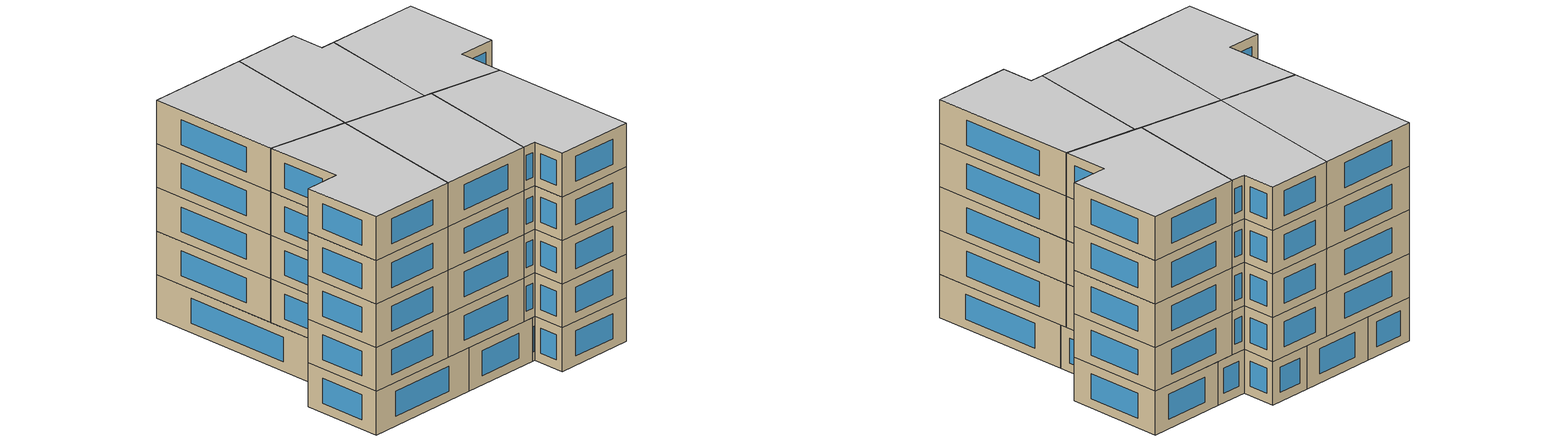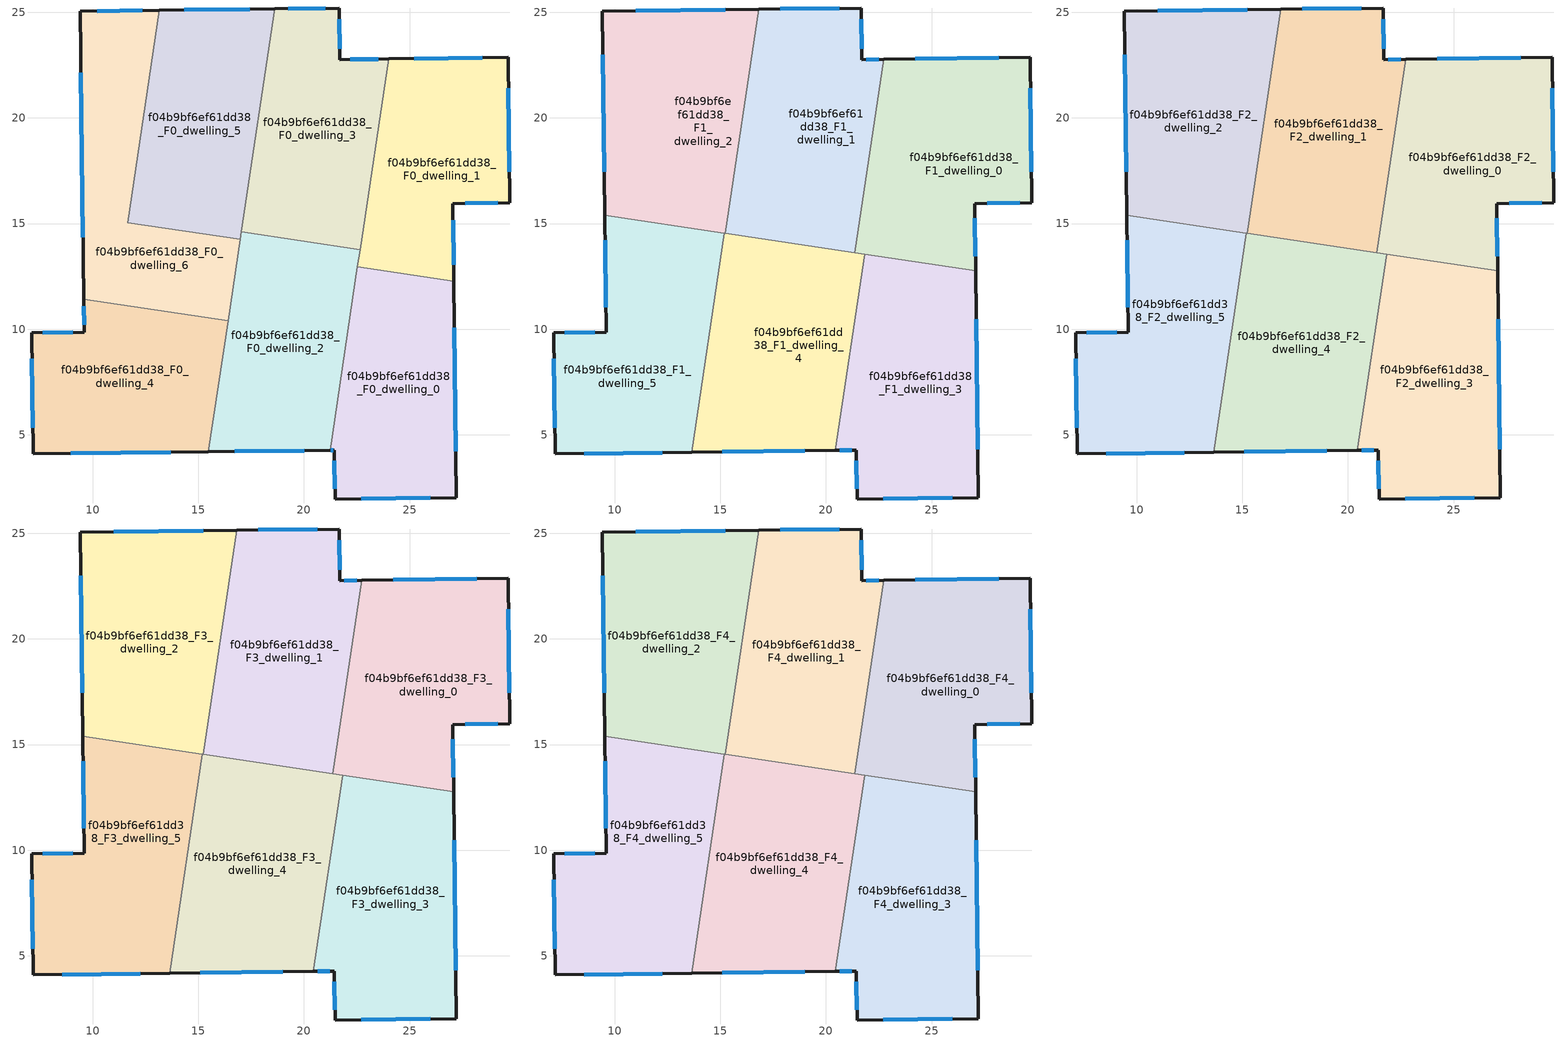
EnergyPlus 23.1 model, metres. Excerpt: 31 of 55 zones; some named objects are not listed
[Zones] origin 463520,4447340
f04b9bf6ef61dd38_F0_dwelling_0
 floor ground (EU_floor_Construction): 27.09,12.27 27.22,2.02 21.47,1.96 21.44,4.27 21.24,4.27 22.53,12.95 z0
 wall outside (EU_wall_Construction): 21.24,4.27 21.44,4.27 21.47,1.96 27.22,2.02 27.09,12.27 z0:3
 wall to f04b9bf6ef61dd38_F0_dwelling_1 (EU_wall_Construction): 27.09,12.27 22.53,12.95 z0:3
 wall to f04b9bf6ef61dd38_F0_dwelling_2 (EU_wall_Construction): 22.53,12.95 21.24,4.27 z0:3
 window (EU_Window_Construction): 21.45,3.78 21.47,2.46 / 21.28,4.27 21.4,4.27 / 27.19,4.22 27.12,10.08 / 22.7,1.98 25.99,2.01 z0.64:2.36
f04b9bf6ef61dd38_F0_dwelling_1
 floor ground (EU_floor_Construction): 29.66,22.87 29.75,15.99 27.05,15.94 27.09,12.27 22.53,12.95 24.01,22.79 z0
 wall outside (EU_wall_Construction): 27.09,12.27 27.05,15.94 29.75,15.99 29.66,22.87 24.01,22.79 z0:3
 wall to f04b9bf6ef61dd38_F0_dwelling_3 (EU_wall_Construction): 24.01,22.79 22.66,13.77 z0:3
 wall to f04b9bf6ef61dd38_F0_dwelling_2 (EU_wall_Construction): 22.66,13.76 22.54,12.95 z0:3
 window (EU_Window_Construction): 28.45,22.85 25.22,22.81 / 29.73,17.46 29.68,21.39 / 27.63,15.95 29.17,15.98 / 27.08,13.06 27.06,15.16 z0.64:2.36
f04b9bf6ef61dd38_F0_dwelling_2
 floor ground (EU_floor_Construction): 22.66,13.76 21.24,4.27 15.48,4.2 17.04,14.6 z0
 wall outside (EU_wall_Construction): 15.48,4.2 21.24,4.27 z0:3
 wall to f04b9bf6ef61dd38_F0_dwelling_3 (EU_wall_Construction): 22.66,13.76 17.04,14.6 z0:3
 wall to f04b9bf6ef61dd38_F0_dwelling_4 (EU_wall_Construction): 16.41,10.4 15.48,4.2 z0:3
 wall to f04b9bf6ef61dd38_F0_dwelling_6 (EU_wall_Construction): 16.99,14.25 16.41,10.4 z0:3
 wall to f04b9bf6ef61dd38_F0_dwelling_5 (EU_wall_Construction): 17.04,14.6 16.99,14.25 z0:3
 window (EU_Window_Construction): 16.72,4.21 20.01,4.25 z0.64:2.36
 ceiling adiabatic (EU_roof_Construction): 21.37,13.62 21.42,13.95 17.04,14.6 16.99,14.27 z3
f04b9bf6ef61dd38_F0_dwelling_3
 floor ground (EU_floor_Construction): 21.66,25.2 21.69,22.76 24.01,22.79 22.66,13.76 17.04,14.6 18.62,25.17 z0
 wall outside (EU_wall_Construction): 24.01,22.79 21.69,22.76 21.66,25.2 18.62,25.17 z0:3
 wall to f04b9bf6ef61dd38_F0_dwelling_5 (EU_wall_Construction): 18.62,25.17 17.04,14.6 z0:3
 window (EU_Window_Construction): 21.01,25.2 19.27,25.17 / 21.69,23.29 21.67,24.68 / 23.51,22.79 22.19,22.77 z0.64:2.36
f04b9bf6ef61dd38_F0_dwelling_4
 floor ground (EU_floor_Construction): 16.41,10.4 15.48,4.2 7.19,4.1 7.11,9.83 9.6,9.87 9.58,11.42 z0
 wall outside (EU_wall_Construction): 9.58,11.42 9.6,9.87 7.11,9.83 7.19,4.1 15.48,4.2 z0:3
 wall to f04b9bf6ef61dd38_F0_dwelling_6 (EU_wall_Construction): 16.41,10.4 9.58,11.42 z0:3
 window (EU_Window_Construction): 8.96,4.12 13.71,4.18 / 7.13,8.61 7.17,5.33 / 9.07,9.86 7.65,9.84 / 9.58,11.09 9.6,10.2 z0.64:2.36
 ceiling adiabatic (EU_roof_Construction): 15.48,4.2 16.41,10.4 14.62,10.67 13.65,4.18 z3
f04b9bf6ef61dd38_F0_dwelling_5
 floor ground (EU_floor_Construction): 18.62,25.17 16.99,14.25 11.65,15.05 13.16,25.1 z0
 wall outside (EU_wall_Construction): 18.62,25.17 13.16,25.1 z0:3
 wall to f04b9bf6ef61dd38_F0_dwelling_6 (EU_wall_Construction): 13.16,25.1 11.65,15.05 16.99,14.25 z0:3
 window (EU_Window_Construction): 17.45,25.15 14.32,25.11 z0.64:2.36
f04b9bf6ef61dd38_F0_dwelling_6
 floor ground (EU_floor_Construction): 13.16,25.1 11.65,15.05 16.99,14.25 16.41,10.4 9.58,11.42 9.41,25.05 z0
 wall outside (EU_wall_Construction): 13.16,25.1 9.41,25.05 9.58,11.42 z0:3
 window (EU_Window_Construction): 9.45,22.13 9.54,14.34 / 12.35,25.09 10.21,25.06 z0.64:2.36
 ceiling adiabatic (EU_roof_Construction): 16.41,10.4 16.99,14.25 15.19,14.52 14.62,10.67 z3
f04b9bf6ef61dd38_F1_dwelling_0
 floor to f04b9bf6ef61dd38_F0_dwelling_1 (EU_floor_Construction): 29.66,22.87 29.75,15.99 27.05,15.94 27.09,12.76 22.61,13.43 24,22.79 z3
 floor to f04b9bf6ef61dd38_F0_dwelling_3 (EU_floor_Construction): 24,22.79 22.66,13.77 21.42,13.95 22.73,22.78 z3
 floor to f04b9bf6ef61dd38_F0_dwelling_2 (EU_floor_Construction): 22.66,13.77 22.61,13.43 21.37,13.62 21.42,13.95 z3
 wall outside (EU_wall_Construction): 27.09,12.76 27.05,15.94 29.75,15.99 29.66,22.87 22.73,22.78 z3:6
 wall to f04b9bf6ef61dd38_F1_dwelling_1 (EU_wall_Construction): 22.73,22.78 21.37,13.62 z3:6
 wall to f04b9bf6ef61dd38_F1_dwelling_3 (EU_wall_Construction): 21.83,13.55 27.09,12.76 z3:6
 wall to f04b9bf6ef61dd38_F1_dwelling_4 (EU_wall_Construction): 21.37,13.62 21.83,13.55 z3:6
 window (EU_Window_Construction): 27.08,13.44 27.06,15.26 / 28.18,22.85 24.22,22.8 / 29.73,17.46 29.68,21.39 / 27.63,15.95 29.17,15.98 z3.64:5.36
f04b9bf6ef61dd38_F1_dwelling_1
 floor to f04b9bf6ef61dd38_F0_dwelling_3 (EU_floor_Construction): 21.66,25.2 21.69,22.76 22.73,22.78 21.42,13.95 17.04,14.6 18.62,25.17 z3
 floor to f04b9bf6ef61dd38_F0_dwelling_5 (EU_floor_Construction): 18.62,25.17 16.99,14.27 15.23,14.54 16.81,25.14 z3
 floor adiabatic (EU_floor_Construction): 21.42,13.95 21.37,13.62 16.99,14.27 17.04,14.6 z3
 wall outside (EU_wall_Construction): 22.73,22.78 21.69,22.76 21.66,25.2 16.81,25.14 z3:6
 wall to f04b9bf6ef61dd38_F1_dwelling_2 (EU_wall_Construction): 16.81,25.14 15.23,14.54 z3:6
 wall to f04b9bf6ef61dd38_F1_dwelling_4 (EU_wall_Construction): 15.23,14.54 21.37,13.62 z3:6
 window (EU_Window_Construction): 20.62,25.19 17.85,25.16 / 21.69,23.29 21.67,24.68 / 22.51,22.77 21.92,22.76 z3.64:5.36
f04b9bf6ef61dd38_F1_dwelling_2
 floor to f04b9bf6ef61dd38_F0_dwelling_5 (EU_floor_Construction): 16.81,25.14 15.23,14.54 11.66,15.07 13.16,25.1 z3
 floor to f04b9bf6ef61dd38_F0_dwelling_6 (EU_floor_Construction): 13.16,25.1 11.66,15.07 9.53,15.39 9.41,25.05 z3
 wall outside (EU_wall_Construction): 16.81,25.14 9.41,25.05 9.53,15.39 z3:6
 wall to f04b9bf6ef61dd38_F1_dwelling_5 (EU_wall_Construction): 9.53,15.39 15.2,14.54 z3:6
 wall to f04b9bf6ef61dd38_F1_dwelling_4 (EU_wall_Construction): 15.2,14.54 15.23,14.54 z3:6
 window (EU_Window_Construction): 9.44,22.98 9.5,17.46 / 15.23,25.12 10.99,25.07 z3.64:5.36
f04b9bf6ef61dd38_F1_dwelling_3
 floor to f04b9bf6ef61dd38_F0_dwelling_0 (EU_floor_Construction): 27.09,12.27 27.22,2.02 21.47,1.96 21.44,4.27 21.24,4.27 22.53,12.95 z3
 floor to f04b9bf6ef61dd38_F0_dwelling_1 (EU_floor_Construction): 27.09,12.76 27.09,12.27 22.53,12.95 22.61,13.43 z3
 floor to f04b9bf6ef61dd38_F0_dwelling_2 (EU_floor_Construction): 22.61,13.43 21.24,4.27 20.45,4.26 21.83,13.55 z3
 wall outside (EU_wall_Construction): 20.45,4.26 21.44,4.27 21.47,1.96 27.22,2.02 27.09,12.76 z3:6
 wall to f04b9bf6ef61dd38_F1_dwelling_4 (EU_wall_Construction): 21.83,13.55 20.45,4.26 z3:6
 window (EU_Window_Construction): 27.19,4.32 27.12,10.46 / 22.7,1.98 25.99,2.01 / 21.45,3.78 21.47,2.46 / 20.66,4.26 21.23,4.27 z3.64:5.36
f04b9bf6ef61dd38_F1_dwelling_4
 floor to f04b9bf6ef61dd38_F0_dwelling_2 (EU_floor_Construction): 21.83,13.55 20.45,4.26 15.48,4.2 16.99,14.27 z3
 floor to f04b9bf6ef61dd38_F0_dwelling_5 (EU_floor_Construction): 16.99,14.27 16.99,14.25 15.19,14.52 15.2,14.54 z3
 floor adiabatic (EU_floor_Construction): 16.99,14.27 15.48,4.2 13.65,4.17 15.19,14.52 16.99,14.25 z3
 wall outside (EU_wall_Construction): 13.65,4.17 20.45,4.26 z3:6
 wall to f04b9bf6ef61dd38_F1_dwelling_5 (EU_wall_Construction): 15.2,14.54 13.65,4.17 z3:6
 window (EU_Window_Construction): 15.1,4.19 18.99,4.24 z3.64:5.36
f04b9bf6ef61dd38_F1_dwelling_5
 floor to f04b9bf6ef61dd38_F0_dwelling_4 (EU_floor_Construction): 14.62,10.67 13.65,4.18 7.19,4.1 7.11,9.83 9.6,9.87 9.58,11.42 z3
 floor to f04b9bf6ef61dd38_F0_dwelling_6 (EU_floor_Construction): 15.19,14.52 14.62,10.67 9.58,11.42 9.53,15.39 11.66,15.07 11.65,15.05 z3
 floor to f04b9bf6ef61dd38_F0_dwelling_5 (EU_floor_Construction): 15.2,14.54 15.19,14.52 11.65,15.05 11.66,15.07 z3
 wall outside (EU_wall_Construction): 9.53,15.39 9.6,9.87 7.11,9.83 7.19,4.1 13.65,4.17 z3:6
 window (EU_Window_Construction): 9.55,14.2 9.59,11.05 / 8.57,4.11 12.26,4.16 / 7.13,8.61 7.17,5.33 / 9.07,9.86 7.65,9.84 z3.64:5.36
f04b9bf6ef61dd38_F2_dwelling_0
 floor to f04b9bf6ef61dd38_F1_dwelling_0 (EU_floor_Construction): 29.66,22.87 29.75,15.99 27.05,15.94 27.09,12.76 21.37,13.62 22.73,22.78 z6
 wall outside (EU_wall_Construction): 27.09,12.76 27.05,15.94 29.75,15.99 29.66,22.87 22.73,22.78 z6:9
 wall to f04b9bf6ef61dd38_F2_dwelling_1 (EU_wall_Construction): 22.73,22.78 21.37,13.62 z6:9
 wall to f04b9bf6ef61dd38_F2_dwelling_3 (EU_wall_Construction): 21.83,13.55 27.09,12.76 z6:9
 wall to f04b9bf6ef61dd38_F2_dwelling_4 (EU_wall_Construction): 21.37,13.62 21.83,13.55 z6:9
 window (EU_Window_Construction): 27.08,13.44 27.06,15.26 / 28.18,22.85 24.22,22.8 / 29.73,17.46 29.68,21.39 / 27.63,15.95 29.17,15.98 z6.64:8.36
f04b9bf6ef61dd38_F2_dwelling_1
 floor to f04b9bf6ef61dd38_F1_dwelling_1 (EU_floor_Construction): 21.66,25.2 21.69,22.76 22.73,22.78 21.37,13.62 15.23,14.54 16.81,25.14 z6
 wall outside (EU_wall_Construction): 22.73,22.78 21.69,22.76 21.66,25.2 16.81,25.14 z6:9
 wall to f04b9bf6ef61dd38_F2_dwelling_2 (EU_wall_Construction): 16.81,25.14 15.23,14.54 z6:9
 wall to f04b9bf6ef61dd38_F2_dwelling_4 (EU_wall_Construction): 15.23,14.54 21.37,13.62 z6:9
 window (EU_Window_Construction): 20.62,25.19 17.85,25.16 / 21.69,23.29 21.67,24.68 / 22.51,22.77 21.92,22.76 z6.64:8.36
f04b9bf6ef61dd38_F2_dwelling_2
 floor to f04b9bf6ef61dd38_F1_dwelling_2 (EU_floor_Construction): 16.81,25.14 15.23,14.54 9.53,15.39 9.41,25.05 z6
 wall outside (EU_wall_Construction): 16.81,25.14 9.41,25.05 9.53,15.39 z6:9
 wall to f04b9bf6ef61dd38_F2_dwelling_5 (EU_wall_Construction): 9.53,15.39 15.2,14.54 z6:9
 wall to f04b9bf6ef61dd38_F2_dwelling_4 (EU_wall_Construction): 15.2,14.54 15.23,14.54 z6:9
 window (EU_Window_Construction): 9.44,22.98 9.5,17.46 / 15.23,25.12 10.99,25.07 z6.64:8.36
f04b9bf6ef61dd38_F2_dwelling_3
 floor to f04b9bf6ef61dd38_F1_dwelling_3 (EU_floor_Construction): 27.09,12.76 27.22,2.02 21.47,1.96 21.44,4.27 20.45,4.26 21.83,13.55 z6
 wall outside (EU_wall_Construction): 20.45,4.26 21.44,4.27 21.47,1.96 27.22,2.02 27.09,12.76 z6:9
 wall to f04b9bf6ef61dd38_F2_dwelling_4 (EU_wall_Construction): 21.83,13.55 20.45,4.26 z6:9
 window (EU_Window_Construction): 27.19,4.32 27.12,10.46 / 22.7,1.98 25.99,2.01 / 21.45,3.78 21.47,2.46 / 20.66,4.26 21.23,4.27 z6.64:8.36
f04b9bf6ef61dd38_F2_dwelling_4
 floor to f04b9bf6ef61dd38_F1_dwelling_4 (EU_floor_Construction): 21.83,13.55 20.45,4.26 13.65,4.17 15.2,14.54 z6
 wall outside (EU_wall_Construction): 13.65,4.17 20.45,4.26 z6:9
 wall to f04b9bf6ef61dd38_F2_dwelling_5 (EU_wall_Construction): 15.2,14.54 13.65,4.17 z6:9
 window (EU_Window_Construction): 15.1,4.19 18.99,4.24 z6.64:8.36
f04b9bf6ef61dd38_F2_dwelling_5
 floor to f04b9bf6ef61dd38_F1_dwelling_5 (EU_floor_Construction): 15.2,14.54 13.65,4.17 7.19,4.1 7.11,9.83 9.6,9.87 9.53,15.39 z6
 wall outside (EU_wall_Construction): 9.53,15.39 9.6,9.87 7.11,9.83 7.19,4.1 13.65,4.17 z6:9
 window (EU_Window_Construction): 9.55,14.2 9.59,11.05 / 8.57,4.11 12.26,4.16 / 7.13,8.61 7.17,5.33 / 9.07,9.86 7.65,9.84 z6.64:8.36
f04b9bf6ef61dd38_F3_dwelling_0
 floor to f04b9bf6ef61dd38_F2_dwelling_0 (EU_floor_Construction): 29.66,22.87 29.75,15.99 27.05,15.94 27.09,12.76 21.37,13.62 22.73,22.78 z9
 wall outside (EU_wall_Construction): 27.09,12.76 27.05,15.94 29.75,15.99 29.66,22.87 22.73,22.78 z9:12
 wall to f04b9bf6ef61dd38_F3_dwelling_1 (EU_wall_Construction): 22.73,22.78 21.37,13.62 z9:12
 wall to f04b9bf6ef61dd38_F3_dwelling_3 (EU_wall_Construction): 21.83,13.55 27.09,12.76 z9:12
 wall to f04b9bf6ef61dd38_F3_dwelling_4 (EU_wall_Construction): 21.37,13.62 21.83,13.55 z9:12
 window (EU_Window_Construction): 27.08,13.44 27.06,15.26 / 28.18,22.85 24.22,22.8 / 29.73,17.46 29.68,21.39 / 27.63,15.95 29.17,15.98 z9.64:11.36
f04b9bf6ef61dd38_F3_dwelling_1
 floor to f04b9bf6ef61dd38_F2_dwelling_1 (EU_floor_Construction): 21.66,25.2 21.69,22.76 22.73,22.78 21.37,13.62 15.23,14.54 16.81,25.14 z9
 wall outside (EU_wall_Construction): 22.73,22.78 21.69,22.76 21.66,25.2 16.81,25.14 z9:12
 wall to f04b9bf6ef61dd38_F3_dwelling_2 (EU_wall_Construction): 16.81,25.14 15.23,14.54 z9:12
 wall to f04b9bf6ef61dd38_F3_dwelling_4 (EU_wall_Construction): 15.23,14.54 21.37,13.62 z9:12
 window (EU_Window_Construction): 20.62,25.19 17.85,25.16 / 21.69,23.29 21.67,24.68 / 22.51,22.77 21.92,22.76 z9.64:11.36
f04b9bf6ef61dd38_F3_dwelling_2
 floor to f04b9bf6ef61dd38_F2_dwelling_2 (EU_floor_Construction): 16.81,25.14 15.23,14.54 9.53,15.39 9.41,25.05 z9
 wall outside (EU_wall_Construction): 16.81,25.14 9.41,25.05 9.53,15.39 z9:12
 wall to f04b9bf6ef61dd38_F3_dwelling_5 (EU_wall_Construction): 9.53,15.39 15.2,14.54 z9:12
 wall to f04b9bf6ef61dd38_F3_dwelling_4 (EU_wall_Construction): 15.2,14.54 15.23,14.54 z9:12
 window (EU_Window_Construction): 9.44,22.98 9.5,17.46 / 15.23,25.12 10.99,25.07 z9.64:11.36
f04b9bf6ef61dd38_F3_dwelling_3
 floor to f04b9bf6ef61dd38_F2_dwelling_3 (EU_floor_Construction): 27.09,12.76 27.22,2.02 21.47,1.96 21.44,4.27 20.45,4.26 21.83,13.55 z9
 wall outside (EU_wall_Construction): 20.45,4.26 21.44,4.27 21.47,1.96 27.22,2.02 27.09,12.76 z9:12
 wall to f04b9bf6ef61dd38_F3_dwelling_4 (EU_wall_Construction): 21.83,13.55 20.45,4.26 z9:12
 window (EU_Window_Construction): 27.19,4.32 27.12,10.46 / 22.7,1.98 25.99,2.01 / 21.45,3.78 21.47,2.46 / 20.66,4.26 21.23,4.27 z9.64:11.36
f04b9bf6ef61dd38_F3_dwelling_4
 floor to f04b9bf6ef61dd38_F2_dwelling_4 (EU_floor_Construction): 21.83,13.55 20.45,4.26 13.65,4.17 15.2,14.54 z9
 wall outside (EU_wall_Construction): 13.65,4.17 20.45,4.26 z9:12
 wall to f04b9bf6ef61dd38_F3_dwelling_5 (EU_wall_Construction): 15.2,14.54 13.65,4.17 z9:12
 window (EU_Window_Construction): 15.1,4.19 18.99,4.24 z9.64:11.36
f04b9bf6ef61dd38_F3_dwelling_5
 floor to f04b9bf6ef61dd38_F2_dwelling_5 (EU_floor_Construction): 15.2,14.54 13.65,4.17 7.19,4.1 7.11,9.83 9.6,9.87 9.53,15.39 z9
 wall outside (EU_wall_Construction): 9.53,15.39 9.6,9.87 7.11,9.83 7.19,4.1 13.65,4.17 z9:12
 window (EU_Window_Construction): 9.55,14.2 9.59,11.05 / 8.57,4.11 12.26,4.16 / 7.13,8.61 7.17,5.33 / 9.07,9.86 7.65,9.84 z9.64:11.36
f04b9bf6ef61dd38_F4_dwelling_0
 floor to f04b9bf6ef61dd38_F3_dwelling_0 (EU_floor_Construction): 29.66,22.87 29.75,15.99 27.05,15.94 27.09,12.76 21.37,13.62 22.73,22.78 z12
 wall outside (EU_wall_Construction): 27.09,12.76 27.05,15.94 29.75,15.99 29.66,22.87 22.73,22.78 z12:15
 wall to f04b9bf6ef61dd38_F4_dwelling_1 (EU_wall_Construction): 22.73,22.78 21.37,13.62 z12:15
 wall to f04b9bf6ef61dd38_F4_dwelling_3 (EU_wall_Construction): 21.83,13.55 27.09,12.76 z12:15
 wall to f04b9bf6ef61dd38_F4_dwelling_4 (EU_wall_Construction): 21.37,13.62 21.83,13.55 z12:15
 window (EU_Window_Construction): 27.08,13.44 27.06,15.26 / 28.18,22.85 24.22,22.8 / 29.73,17.46 29.68,21.39 / 27.63,15.95 29.17,15.98 z12.64:14.36
 ceiling to f04b9bf6ef61dd38_F5_dwelling_0 (EU_floor_Construction): 27.09,12.76 27.05,15.94 29.75,15.99 29.66,22.87 22.73,22.78 21.37,13.62 z15
f04b9bf6ef61dd38_F4_dwelling_1
 floor to f04b9bf6ef61dd38_F3_dwelling_1 (EU_floor_Construction): 21.66,25.2 21.69,22.76 22.73,22.78 21.37,13.62 15.23,14.54 16.81,25.14 z12
 wall outside (EU_wall_Construction): 22.73,22.78 21.69,22.76 21.66,25.2 16.81,25.14 z12:15
 wall to f04b9bf6ef61dd38_F4_dwelling_2 (EU_wall_Construction): 16.81,25.14 15.23,14.54 z12:15
 wall to f04b9bf6ef61dd38_F4_dwelling_4 (EU_wall_Construction): 15.23,14.54 21.37,13.62 z12:15
 window (EU_Window_Construction): 20.62,25.19 17.85,25.16 / 21.69,23.29 21.67,24.68 / 22.51,22.77 21.92,22.76 z12.64:14.36
 ceiling to f04b9bf6ef61dd38_F5_dwelling_1 (EU_floor_Construction): 21.37,13.62 22.73,22.78 21.69,22.76 21.66,25.2 16.81,25.14 15.23,14.54 z15
f04b9bf6ef61dd38_F4_dwelling_2
 floor to f04b9bf6ef61dd38_F3_dwelling_2 (EU_floor_Construction): 16.81,25.14 15.23,14.54 9.53,15.39 9.41,25.05 z12
 wall outside (EU_wall_Construction): 16.81,25.14 9.41,25.05 9.53,15.39 z12:15
 wall to f04b9bf6ef61dd38_F4_dwelling_5 (EU_wall_Construction): 9.53,15.39 15.2,14.54 z12:15
 wall to f04b9bf6ef61dd38_F4_dwelling_4 (EU_wall_Construction): 15.2,14.54 15.23,14.54 z12:15
 window (EU_Window_Construction): 9.44,22.98 9.5,17.46 / 15.23,25.12 10.99,25.07 z12.64:14.36
 ceiling to f04b9bf6ef61dd38_F5_dwelling_2 (EU_floor_Construction): 15.23,14.54 16.81,25.14 9.41,25.05 9.53,15.39 z15
f04b9bf6ef61dd38_F4_dwelling_3
 floor to f04b9bf6ef61dd38_F3_dwelling_3 (EU_floor_Construction): 27.09,12.76 27.22,2.02 21.47,1.96 21.44,4.27 20.45,4.26 21.83,13.55 z12
 wall outside (EU_wall_Construction): 20.45,4.26 21.44,4.27 21.47,1.96 27.22,2.02 27.09,12.76 z12:15
 wall to f04b9bf6ef61dd38_F4_dwelling_4 (EU_wall_Construction): 21.83,13.55 20.45,4.26 z12:15
 window (EU_Window_Construction): 27.19,4.32 27.12,10.46 / 22.7,1.98 25.99,2.01 / 21.45,3.78 21.47,2.46 / 20.66,4.26 21.23,4.27 z12.64:14.36
 ceiling to f04b9bf6ef61dd38_F5_dwelling_3 (EU_floor_Construction): 27.22,2.02 27.09,12.76 21.83,13.55 20.45,4.26 21.44,4.27 21.47,1.96 z15
f04b9bf6ef61dd38_F4_dwelling_4
 floor to f04b9bf6ef61dd38_F3_dwelling_4 (EU_floor_Construction): 21.83,13.55 20.45,4.26 13.65,4.17 15.2,14.54 z12
 wall outside (EU_wall_Construction): 13.65,4.17 20.45,4.26 z12:15
 wall to f04b9bf6ef61dd38_F4_dwelling_5 (EU_wall_Construction): 15.2,14.54 13.65,4.17 z12:15
 window (EU_Window_Construction): 15.1,4.19 18.99,4.24 z12.64:14.36
 ceiling to f04b9bf6ef61dd38_F5_dwelling_4 (EU_floor_Construction): 20.45,4.26 21.83,13.55 15.2,14.54 13.65,4.17 z15
f04b9bf6ef61dd38_F4_dwelling_5
 floor to f04b9bf6ef61dd38_F3_dwelling_5 (EU_floor_Construction): 15.2,14.54 13.65,4.17 7.19,4.1 7.11,9.83 9.6,9.87 9.53,15.39 z12
 wall outside (EU_wall_Construction): 9.53,15.39 9.6,9.87 7.11,9.83 7.19,4.1 13.65,4.17 z12:15
 window (EU_Window_Construction): 9.55,14.2 9.59,11.05 / 8.57,4.11 12.26,4.16 / 7.13,8.61 7.17,5.33 / 9.07,9.86 7.65,9.84 z12.64:14.36
 ceiling to f04b9bf6ef61dd38_F5_dwelling_5 (EU_floor_Construction): 13.65,4.17 15.2,14.54 9.53,15.39 9.6,9.87 7.11,9.83 7.19,4.1 z15
[Building]
EU S2 Campaign: North Axis=0; Terrain=City; Solar Distribution=FullExterior
[Site:Location]
Yerevan-Zvartnots.Intl.AP: Latitude=40.15; Longitude=44.383; Time Zone=4; Elevation=854
[SizingPeriod:WeatherFileDays]
AnnualSizingPeriod: Begin Month=1; Begin Day of Month=1; End Month=12; End Day of Month=31; Day of Week for Start Day=Monday; Use Weather File Daylight Saving Period=No; Use Weather File Rain and Snow Indicators=No
[MATERIAL]
EU_InternalMass_Material: Roughness=MediumRough; Thickness=0.1; Conductivity=1; Density=1800; Specific Heat=900; Thermal Absorptance=0.9; Solar Absorptance=0.7; Visible Absorptance=0.7
[MATERIAL:NOMASS] Roughness=MediumRough; Thermal Absorptance=0.9; Solar Absorptance=0.7; Visible Absorptance=0.7
Name | Thermal Resistance
EU_wall_NoMass | 1.05043
EU_roof_NoMass | 1.45357
EU_floor_NoMass | 0.478065
[WINDOWMATERIAL:SIMPLEGLAZINGSYSTEM]
EU_Window_SimpleGlazing: UFactor=2.5566; Solar Heat Gain Coefficient=0.75; Visible Transmittance=0.75
[CONSTRUCTION]
EU_wall_Construction: EU_wall_NoMass
EU_roof_Construction: EU_roof_NoMass
EU_floor_Construction: EU_floor_NoMass
EU_Window_Construction: EU_Window_SimpleGlazing
EU_InternalMass_Construction: EU_InternalMass_Material
[ZONE] Type=1; Multiplier=1; Ceiling Height=autocalculate; Floor Area=autocalculate; Part of Total Floor Area=Yes
Name | Volume
f04b9bf6ef61dd38_F0_dwelling_0 | 171.442
f04b9bf6ef61dd38_F1_dwelling_0; f04b9bf6ef61dd38_F2_dwelling_0; f04b9bf6ef61dd38_F3_dwelling_0; f04b9bf6ef61dd38_F4_dwelling_0 | 200.023
f04b9bf6ef61dd38_F0_dwelling_1 | 171.46
f04b9bf6ef61dd38_F1_dwelling_1; f04b9bf6ef61dd38_F2_dwelling_1; f04b9bf6ef61dd38_F3_dwelling_1; f04b9bf6ef61dd38_F4_dwelling_1 | 200.012
f04b9bf6ef61dd38_F0_dwelling_2 | 171.468
f04b9bf6ef61dd38_F1_dwelling_2; f04b9bf6ef61dd38_F2_dwelling_2; f04b9bf6ef61dd38_F3_dwelling_2; f04b9bf6ef61dd38_F4_dwelling_2 | 200.034
f04b9bf6ef61dd38_F0_dwelling_3 | 171.43
f04b9bf6ef61dd38_F1_dwelling_3; f04b9bf6ef61dd38_F2_dwelling_3; f04b9bf6ef61dd38_F3_dwelling_3; f04b9bf6ef61dd38_F4_dwelling_3 | 200.026
f04b9bf6ef61dd38_F0_dwelling_4 | 171.438
f04b9bf6ef61dd38_F1_dwelling_4; f04b9bf6ef61dd38_F2_dwelling_4; f04b9bf6ef61dd38_F3_dwelling_4; f04b9bf6ef61dd38_F4_dwelling_4 | 200.031
f04b9bf6ef61dd38_F0_dwelling_5 | 171.457
f04b9bf6ef61dd38_F1_dwelling_5; f04b9bf6ef61dd38_F2_dwelling_5; f04b9bf6ef61dd38_F3_dwelling_5; f04b9bf6ef61dd38_F4_dwelling_5 | 200.011
f04b9bf6ef61dd38_F0_dwelling_6 | 171.437
[INTERNALMASS] Construction=EU_InternalMass_Construction
Name | Zone or ZoneList | Surface Area
f04b9bf6ef61dd38_F0_dwelling_0_EU_InternalMass | f04b9bf6ef61dd38_F0_dwelling_0 | 57.1469
f04b9bf6ef61dd38_F0_dwelling_1_EU_InternalMass | f04b9bf6ef61dd38_F0_dwelling_1 | 57.1531
f04b9bf6ef61dd38_F0_dwelling_2_EU_InternalMass | f04b9bf6ef61dd38_F0_dwelling_2 | 57.1566
f04b9bf6ef61dd38_F0_dwelling_3_EU_InternalMass | f04b9bf6ef61dd38_F0_dwelling_3 | 57.1432
f04b9bf6ef61dd38_F0_dwelling_4_EU_InternalMass | f04b9bf6ef61dd38_F0_dwelling_4 | 57.1469
f04b9bf6ef61dd38_F0_dwelling_5_EU_InternalMass | f04b9bf6ef61dd38_F0_dwelling_5 | 57.1522
f04b9bf6ef61dd38_F0_dwelling_6_EU_InternalMass | f04b9bf6ef61dd38_F0_dwelling_6 | 57.1458
f04b9bf6ef61dd38_F1_dwelling_0_EU_InternalMass | f04b9bf6ef61dd38_F1_dwelling_0 | 66.6746
f04b9bf6ef61dd38_F1_dwelling_1_EU_InternalMass | f04b9bf6ef61dd38_F1_dwelling_1 | 66.6706
f04b9bf6ef61dd38_F1_dwelling_2_EU_InternalMass | f04b9bf6ef61dd38_F1_dwelling_2 | 66.678
f04b9bf6ef61dd38_F1_dwelling_3_EU_InternalMass | f04b9bf6ef61dd38_F1_dwelling_3 | 66.675
f04b9bf6ef61dd38_F1_dwelling_4_EU_InternalMass | f04b9bf6ef61dd38_F1_dwelling_4 | 66.6771
f04b9bf6ef61dd38_F1_dwelling_5_EU_InternalMass | f04b9bf6ef61dd38_F1_dwelling_5 | 66.6705
f04b9bf6ef61dd38_F2_dwelling_0_EU_InternalMass | f04b9bf6ef61dd38_F2_dwelling_0 | 66.6746
f04b9bf6ef61dd38_F2_dwelling_1_EU_InternalMass | f04b9bf6ef61dd38_F2_dwelling_1 | 66.6706
f04b9bf6ef61dd38_F2_dwelling_2_EU_InternalMass | f04b9bf6ef61dd38_F2_dwelling_2 | 66.678
f04b9bf6ef61dd38_F2_dwelling_3_EU_InternalMass | f04b9bf6ef61dd38_F2_dwelling_3 | 66.675
f04b9bf6ef61dd38_F2_dwelling_4_EU_InternalMass | f04b9bf6ef61dd38_F2_dwelling_4 | 66.6771
f04b9bf6ef61dd38_F2_dwelling_5_EU_InternalMass | f04b9bf6ef61dd38_F2_dwelling_5 | 66.6705
f04b9bf6ef61dd38_F3_dwelling_0_EU_InternalMass | f04b9bf6ef61dd38_F3_dwelling_0 | 66.6746
f04b9bf6ef61dd38_F3_dwelling_1_EU_InternalMass | f04b9bf6ef61dd38_F3_dwelling_1 | 66.6706
f04b9bf6ef61dd38_F3_dwelling_2_EU_InternalMass | f04b9bf6ef61dd38_F3_dwelling_2 | 66.678
f04b9bf6ef61dd38_F3_dwelling_3_EU_InternalMass | f04b9bf6ef61dd38_F3_dwelling_3 | 66.675
f04b9bf6ef61dd38_F3_dwelling_4_EU_InternalMass | f04b9bf6ef61dd38_F3_dwelling_4 | 66.6771
f04b9bf6ef61dd38_F3_dwelling_5_EU_InternalMass | f04b9bf6ef61dd38_F3_dwelling_5 | 66.6705
f04b9bf6ef61dd38_F4_dwelling_0_EU_InternalMass | f04b9bf6ef61dd38_F4_dwelling_0 | 66.6746
f04b9bf6ef61dd38_F4_dwelling_1_EU_InternalMass | f04b9bf6ef61dd38_F4_dwelling_1 | 66.6706
f04b9bf6ef61dd38_F4_dwelling_2_EU_InternalMass | f04b9bf6ef61dd38_F4_dwelling_2 | 66.678
f04b9bf6ef61dd38_F4_dwelling_3_EU_InternalMass | f04b9bf6ef61dd38_F4_dwelling_3 | 66.675
f04b9bf6ef61dd38_F4_dwelling_4_EU_InternalMass | f04b9bf6ef61dd38_F4_dwelling_4 | 66.6771
f04b9bf6ef61dd38_F4_dwelling_5_EU_InternalMass | f04b9bf6ef61dd38_F4_dwelling_5 | 66.6705
[OTHEREQUIPMENT] Fuel Type=Electricity; Design Level Calculation Method=Watts/Area; Power per Zone Floor Area=1; Fraction Latent=0; Fraction Radiant=0; Fraction Lost=0; Carbon Dioxide Generation Rate=0; EndUse Subcategory=EU_Step8_InternalGains
Name | Zone or ZoneList or Space or SpaceList | Schedule
EU_Step8_InternalGain_f04b9bf6ef61dd38_F0_dwelling_0_f000 | f04b9bf6ef61dd38_F0_dwelling_0 | EU_Step8_GainSchedule_f04b9bf6ef61dd38_F0_dwelling_0_f000
EU_Step8_InternalGain_f04b9bf6ef61dd38_F0_dwelling_1_f000 | f04b9bf6ef61dd38_F0_dwelling_1 | EU_Step8_GainSchedule_f04b9bf6ef61dd38_F0_dwelling_1_f000
EU_Step8_InternalGain_f04b9bf6ef61dd38_F0_dwelling_2_f000 | f04b9bf6ef61dd38_F0_dwelling_2 | EU_Step8_GainSchedule_f04b9bf6ef61dd38_F0_dwelling_2_f000
EU_Step8_InternalGain_f04b9bf6ef61dd38_F0_dwelling_3_f000 | f04b9bf6ef61dd38_F0_dwelling_3 | EU_Step8_GainSchedule_f04b9bf6ef61dd38_F0_dwelling_3_f000
EU_Step8_InternalGain_f04b9bf6ef61dd38_F0_dwelling_4_f000 | f04b9bf6ef61dd38_F0_dwelling_4 | EU_Step8_GainSchedule_f04b9bf6ef61dd38_F0_dwelling_4_f000
EU_Step8_InternalGain_f04b9bf6ef61dd38_F0_dwelling_5_f000 | f04b9bf6ef61dd38_F0_dwelling_5 | EU_Step8_GainSchedule_f04b9bf6ef61dd38_F0_dwelling_5_f000
EU_Step8_InternalGain_f04b9bf6ef61dd38_F0_dwelling_6_f000 | f04b9bf6ef61dd38_F0_dwelling_6 | EU_Step8_GainSchedule_f04b9bf6ef61dd38_F0_dwelling_6_f000
EU_Step8_InternalGain_f04b9bf6ef61dd38_F1_dwelling_0_f000 | f04b9bf6ef61dd38_F1_dwelling_0 | EU_Step8_GainSchedule_f04b9bf6ef61dd38_F1_dwelling_0_f000
EU_Step8_InternalGain_f04b9bf6ef61dd38_F1_dwelling_1_f000 | f04b9bf6ef61dd38_F1_dwelling_1 | EU_Step8_GainSchedule_f04b9bf6ef61dd38_F1_dwelling_1_f000
EU_Step8_InternalGain_f04b9bf6ef61dd38_F1_dwelling_2_f000 | f04b9bf6ef61dd38_F1_dwelling_2 | EU_Step8_GainSchedule_f04b9bf6ef61dd38_F1_dwelling_2_f000
EU_Step8_InternalGain_f04b9bf6ef61dd38_F1_dwelling_3_f000 | f04b9bf6ef61dd38_F1_dwelling_3 | EU_Step8_GainSchedule_f04b9bf6ef61dd38_F1_dwelling_3_f000
EU_Step8_InternalGain_f04b9bf6ef61dd38_F1_dwelling_4_f000 | f04b9bf6ef61dd38_F1_dwelling_4 | EU_Step8_GainSchedule_f04b9bf6ef61dd38_F1_dwelling_4_f000
EU_Step8_InternalGain_f04b9bf6ef61dd38_F1_dwelling_5_f000 | f04b9bf6ef61dd38_F1_dwelling_5 | EU_Step8_GainSchedule_f04b9bf6ef61dd38_F1_dwelling_5_f000
EU_Step8_InternalGain_f04b9bf6ef61dd38_F2_dwelling_0_f000 | f04b9bf6ef61dd38_F2_dwelling_0 | EU_Step8_GainSchedule_f04b9bf6ef61dd38_F2_dwelling_0_f000
EU_Step8_InternalGain_f04b9bf6ef61dd38_F2_dwelling_1_f000 | f04b9bf6ef61dd38_F2_dwelling_1 | EU_Step8_GainSchedule_f04b9bf6ef61dd38_F2_dwelling_1_f000
EU_Step8_InternalGain_f04b9bf6ef61dd38_F2_dwelling_2_f000 | f04b9bf6ef61dd38_F2_dwelling_2 | EU_Step8_GainSchedule_f04b9bf6ef61dd38_F2_dwelling_2_f000
EU_Step8_InternalGain_f04b9bf6ef61dd38_F2_dwelling_3_f000 | f04b9bf6ef61dd38_F2_dwelling_3 | EU_Step8_GainSchedule_f04b9bf6ef61dd38_F2_dwelling_3_f000
EU_Step8_InternalGain_f04b9bf6ef61dd38_F2_dwelling_4_f000 | f04b9bf6ef61dd38_F2_dwelling_4 | EU_Step8_GainSchedule_f04b9bf6ef61dd38_F2_dwelling_4_f000
EU_Step8_InternalGain_f04b9bf6ef61dd38_F2_dwelling_5_f000 | f04b9bf6ef61dd38_F2_dwelling_5 | EU_Step8_GainSchedule_f04b9bf6ef61dd38_F2_dwelling_5_f000
EU_Step8_InternalGain_f04b9bf6ef61dd38_F3_dwelling_0_f000 | f04b9bf6ef61dd38_F3_dwelling_0 | EU_Step8_GainSchedule_f04b9bf6ef61dd38_F3_dwelling_0_f000
EU_Step8_InternalGain_f04b9bf6ef61dd38_F3_dwelling_1_f000 | f04b9bf6ef61dd38_F3_dwelling_1 | EU_Step8_GainSchedule_f04b9bf6ef61dd38_F3_dwelling_1_f000
EU_Step8_InternalGain_f04b9bf6ef61dd38_F3_dwelling_2_f000 | f04b9bf6ef61dd38_F3_dwelling_2 | EU_Step8_GainSchedule_f04b9bf6ef61dd38_F3_dwelling_2_f000
EU_Step8_InternalGain_f04b9bf6ef61dd38_F3_dwelling_3_f000 | f04b9bf6ef61dd38_F3_dwelling_3 | EU_Step8_GainSchedule_f04b9bf6ef61dd38_F3_dwelling_3_f000
EU_Step8_InternalGain_f04b9bf6ef61dd38_F3_dwelling_4_f000 | f04b9bf6ef61dd38_F3_dwelling_4 | EU_Step8_GainSchedule_f04b9bf6ef61dd38_F3_dwelling_4_f000
EU_Step8_InternalGain_f04b9bf6ef61dd38_F3_dwelling_5_f000 | f04b9bf6ef61dd38_F3_dwelling_5 | EU_Step8_GainSchedule_f04b9bf6ef61dd38_F3_dwelling_5_f000
EU_Step8_InternalGain_f04b9bf6ef61dd38_F4_dwelling_0_f000 | f04b9bf6ef61dd38_F4_dwelling_0 | EU_Step8_GainSchedule_f04b9bf6ef61dd38_F4_dwelling_0_f000
EU_Step8_InternalGain_f04b9bf6ef61dd38_F4_dwelling_1_f000 | f04b9bf6ef61dd38_F4_dwelling_1 | EU_Step8_GainSchedule_f04b9bf6ef61dd38_F4_dwelling_1_f000
EU_Step8_InternalGain_f04b9bf6ef61dd38_F4_dwelling_2_f000 | f04b9bf6ef61dd38_F4_dwelling_2 | EU_Step8_GainSchedule_f04b9bf6ef61dd38_F4_dwelling_2_f000
EU_Step8_InternalGain_f04b9bf6ef61dd38_F4_dwelling_3_f000 | f04b9bf6ef61dd38_F4_dwelling_3 | EU_Step8_GainSchedule_f04b9bf6ef61dd38_F4_dwelling_3_f000
EU_Step8_InternalGain_f04b9bf6ef61dd38_F4_dwelling_4_f000 | f04b9bf6ef61dd38_F4_dwelling_4 | EU_Step8_GainSchedule_f04b9bf6ef61dd38_F4_dwelling_4_f000
EU_Step8_InternalGain_f04b9bf6ef61dd38_F4_dwelling_5_f000 | f04b9bf6ef61dd38_F4_dwelling_5 | EU_Step8_GainSchedule_f04b9bf6ef61dd38_F4_dwelling_5_f000
[ZONEVENTILATION:DESIGNFLOWRATE] Schedule=EU_AlwaysOn; Design Flow Rate Calculation Method=AirChanges/Hour; Air Changes per Hour=0.557805; Ventilation Type=Natural; Fan Pressure Rise=0; Fan Total Efficiency=1; Constant Term Coefficient=1; Temperature Term Coefficient=0; Velocity Term Coefficient=0; Velocity Squared Term Coefficient=0; Minimum Indoor Temperature=-100; Maximum Indoor Temperature=100; Delta Temperature=-100; Minimum Outdoor Temperature=-100; Maximum Outdoor Temperature=100; Maximum Wind Speed=40
Name | Zone or ZoneList or Space or SpaceList
EU_ConstantAir_f04b9bf6ef61dd38_F0_dwelling_0 | f04b9bf6ef61dd38_F0_dwelling_0
EU_ConstantAir_f04b9bf6ef61dd38_F0_dwelling_1 | f04b9bf6ef61dd38_F0_dwelling_1
EU_ConstantAir_f04b9bf6ef61dd38_F0_dwelling_2 | f04b9bf6ef61dd38_F0_dwelling_2
EU_ConstantAir_f04b9bf6ef61dd38_F0_dwelling_3 | f04b9bf6ef61dd38_F0_dwelling_3
EU_ConstantAir_f04b9bf6ef61dd38_F0_dwelling_4 | f04b9bf6ef61dd38_F0_dwelling_4
EU_ConstantAir_f04b9bf6ef61dd38_F0_dwelling_5 | f04b9bf6ef61dd38_F0_dwelling_5
EU_ConstantAir_f04b9bf6ef61dd38_F0_dwelling_6 | f04b9bf6ef61dd38_F0_dwelling_6
EU_ConstantAir_f04b9bf6ef61dd38_F1_dwelling_0 | f04b9bf6ef61dd38_F1_dwelling_0
EU_ConstantAir_f04b9bf6ef61dd38_F1_dwelling_1 | f04b9bf6ef61dd38_F1_dwelling_1
EU_ConstantAir_f04b9bf6ef61dd38_F1_dwelling_2 | f04b9bf6ef61dd38_F1_dwelling_2
EU_ConstantAir_f04b9bf6ef61dd38_F1_dwelling_3 | f04b9bf6ef61dd38_F1_dwelling_3
EU_ConstantAir_f04b9bf6ef61dd38_F1_dwelling_4 | f04b9bf6ef61dd38_F1_dwelling_4
EU_ConstantAir_f04b9bf6ef61dd38_F1_dwelling_5 | f04b9bf6ef61dd38_F1_dwelling_5
EU_ConstantAir_f04b9bf6ef61dd38_F2_dwelling_0 | f04b9bf6ef61dd38_F2_dwelling_0
EU_ConstantAir_f04b9bf6ef61dd38_F2_dwelling_1 | f04b9bf6ef61dd38_F2_dwelling_1
EU_ConstantAir_f04b9bf6ef61dd38_F2_dwelling_2 | f04b9bf6ef61dd38_F2_dwelling_2
EU_ConstantAir_f04b9bf6ef61dd38_F2_dwelling_3 | f04b9bf6ef61dd38_F2_dwelling_3
EU_ConstantAir_f04b9bf6ef61dd38_F2_dwelling_4 | f04b9bf6ef61dd38_F2_dwelling_4
EU_ConstantAir_f04b9bf6ef61dd38_F2_dwelling_5 | f04b9bf6ef61dd38_F2_dwelling_5
EU_ConstantAir_f04b9bf6ef61dd38_F3_dwelling_0 | f04b9bf6ef61dd38_F3_dwelling_0
EU_ConstantAir_f04b9bf6ef61dd38_F3_dwelling_1 | f04b9bf6ef61dd38_F3_dwelling_1
EU_ConstantAir_f04b9bf6ef61dd38_F3_dwelling_2 | f04b9bf6ef61dd38_F3_dwelling_2
EU_ConstantAir_f04b9bf6ef61dd38_F3_dwelling_3 | f04b9bf6ef61dd38_F3_dwelling_3
EU_ConstantAir_f04b9bf6ef61dd38_F3_dwelling_4 | f04b9bf6ef61dd38_F3_dwelling_4
EU_ConstantAir_f04b9bf6ef61dd38_F3_dwelling_5 | f04b9bf6ef61dd38_F3_dwelling_5
EU_ConstantAir_f04b9bf6ef61dd38_F4_dwelling_0 | f04b9bf6ef61dd38_F4_dwelling_0
EU_ConstantAir_f04b9bf6ef61dd38_F4_dwelling_1 | f04b9bf6ef61dd38_F4_dwelling_1
EU_ConstantAir_f04b9bf6ef61dd38_F4_dwelling_2 | f04b9bf6ef61dd38_F4_dwelling_2
EU_ConstantAir_f04b9bf6ef61dd38_F4_dwelling_3 | f04b9bf6ef61dd38_F4_dwelling_3
EU_ConstantAir_f04b9bf6ef61dd38_F4_dwelling_4 | f04b9bf6ef61dd38_F4_dwelling_4
EU_ConstantAir_f04b9bf6ef61dd38_F4_dwelling_5 | f04b9bf6ef61dd38_F4_dwelling_5
[HVACTEMPLATE:THERMOSTAT] Constant Heating Setpoint=20; Constant Cooling Setpoint=50
EU_HeatOnly_f04b9bf6ef61dd38_F0_dwelling_0; EU_HeatOnly_f04b9bf6ef61dd38_F0_dwelling_1
[HVACTEMPLATE:ZONE:IDEALLOADSAIRSYSTEM] System Availability Schedule=EU_AlwaysOn; Maximum Heating Supply Air Temperature=50; Minimum Cooling Supply Air Temperature=13; Maximum Heating Supply Air Humidity Ratio=0.0156; Minimum Cooling Supply Air Humidity Ratio=0.0077; Heating Limit=NoLimit; Cooling Limit=NoLimit; Heating Availability Schedule=EU_AlwaysOn; Cooling Availability Schedule=EU_CoolingOff; Dehumidification Control Type=ConstantSensibleHeatRatio; Cooling Sensible Heat Ratio=0.7; Dehumidification Setpoint=60; Humidification Control Type=None; Humidification Setpoint=30; Outdoor Air Method=None; Outdoor Air Flow Rate per Person=0.00944; Outdoor Air Flow Rate per Zone Floor Area=0; Outdoor Air Flow Rate per Zone=0; Demand Controlled Ventilation Type=None; Outdoor Air Economizer Type=NoEconomizer; Heat Recovery Type=None; Sensible Heat Recovery Effectiveness=0.7; Latent Heat Recovery Effectiveness=0.65
Name | Template Thermostat
f04b9bf6ef61dd38_F0_dwelling_0 | EU_HeatOnly_f04b9bf6ef61dd38_F0_dwelling_0
f04b9bf6ef61dd38_F0_dwelling_1 | EU_HeatOnly_f04b9bf6ef61dd38_F0_dwelling_1
f04b9bf6ef61dd38_F0_dwelling_2 | EU_HeatOnly_f04b9bf6ef61dd38_F0_dwelling_2
f04b9bf6ef61dd38_F0_dwelling_3 | EU_HeatOnly_f04b9bf6ef61dd38_F0_dwelling_3
f04b9bf6ef61dd38_F0_dwelling_4 | EU_HeatOnly_f04b9bf6ef61dd38_F0_dwelling_4
f04b9bf6ef61dd38_F0_dwelling_5 | EU_HeatOnly_f04b9bf6ef61dd38_F0_dwelling_5
f04b9bf6ef61dd38_F0_dwelling_6 | EU_HeatOnly_f04b9bf6ef61dd38_F0_dwelling_6
f04b9bf6ef61dd38_F1_dwelling_0 | EU_HeatOnly_f04b9bf6ef61dd38_F1_dwelling_0
f04b9bf6ef61dd38_F1_dwelling_1 | EU_HeatOnly_f04b9bf6ef61dd38_F1_dwelling_1
f04b9bf6ef61dd38_F1_dwelling_2 | EU_HeatOnly_f04b9bf6ef61dd38_F1_dwelling_2
f04b9bf6ef61dd38_F1_dwelling_3 | EU_HeatOnly_f04b9bf6ef61dd38_F1_dwelling_3
f04b9bf6ef61dd38_F1_dwelling_4 | EU_HeatOnly_f04b9bf6ef61dd38_F1_dwelling_4
f04b9bf6ef61dd38_F1_dwelling_5 | EU_HeatOnly_f04b9bf6ef61dd38_F1_dwelling_5
f04b9bf6ef61dd38_F2_dwelling_0 | EU_HeatOnly_f04b9bf6ef61dd38_F2_dwelling_0
f04b9bf6ef61dd38_F2_dwelling_1 | EU_HeatOnly_f04b9bf6ef61dd38_F2_dwelling_1
f04b9bf6ef61dd38_F2_dwelling_2 | EU_HeatOnly_f04b9bf6ef61dd38_F2_dwelling_2
f04b9bf6ef61dd38_F2_dwelling_3 | EU_HeatOnly_f04b9bf6ef61dd38_F2_dwelling_3
f04b9bf6ef61dd38_F2_dwelling_4 | EU_HeatOnly_f04b9bf6ef61dd38_F2_dwelling_4
f04b9bf6ef61dd38_F2_dwelling_5 | EU_HeatOnly_f04b9bf6ef61dd38_F2_dwelling_5
f04b9bf6ef61dd38_F3_dwelling_0 | EU_HeatOnly_f04b9bf6ef61dd38_F3_dwelling_0
f04b9bf6ef61dd38_F3_dwelling_1 | EU_HeatOnly_f04b9bf6ef61dd38_F3_dwelling_1
f04b9bf6ef61dd38_F3_dwelling_2 | EU_HeatOnly_f04b9bf6ef61dd38_F3_dwelling_2
f04b9bf6ef61dd38_F3_dwelling_3 | EU_HeatOnly_f04b9bf6ef61dd38_F3_dwelling_3
f04b9bf6ef61dd38_F3_dwelling_4 | EU_HeatOnly_f04b9bf6ef61dd38_F3_dwelling_4
f04b9bf6ef61dd38_F3_dwelling_5 | EU_HeatOnly_f04b9bf6ef61dd38_F3_dwelling_5
f04b9bf6ef61dd38_F4_dwelling_0 | EU_HeatOnly_f04b9bf6ef61dd38_F4_dwelling_0
f04b9bf6ef61dd38_F4_dwelling_1 | EU_HeatOnly_f04b9bf6ef61dd38_F4_dwelling_1
f04b9bf6ef61dd38_F4_dwelling_2 | EU_HeatOnly_f04b9bf6ef61dd38_F4_dwelling_2
f04b9bf6ef61dd38_F4_dwelling_3 | EU_HeatOnly_f04b9bf6ef61dd38_F4_dwelling_3
f04b9bf6ef61dd38_F4_dwelling_4 | EU_HeatOnly_f04b9bf6ef61dd38_F4_dwelling_4
f04b9bf6ef61dd38_F4_dwelling_5 | EU_HeatOnly_f04b9bf6ef61dd38_F4_dwelling_5
[SIZING:ZONE] Zone Cooling Design Supply Air Temperature Input Method=SupplyAirTemperature; Zone Cooling Design Supply Air Temperature=13; Zone Heating Design Supply Air Temperature Input Method=SupplyAirTemperature; Zone Heating Design Supply Air Temperature=50; Zone Cooling Design Supply Air Humidity Ratio=0.008; Zone Heating Design Supply Air Humidity Ratio=0.008; Cooling Design Air Flow Method=DesignDay; Cooling Design Air Flow Rate=0; Cooling Minimum Air Flow per Zone Floor Area=0.000762; Cooling Minimum Air Flow=0; Cooling Minimum Air Flow Fraction=0.2; Heating Design Air Flow Method=DesignDay; Heating Design Air Flow Rate=0; Heating Maximum Air Flow per Zone Floor Area=0.002032; Heating Maximum Air Flow=0.141576; Heating Maximum Air Flow Fraction=0.3; Account for Dedicated Outdoor Air System=No; Dedicated Outdoor Air System Control Strategy=NeutralSupplyAir; Dedicated Outdoor Air Low Setpoint Temperature for Design=autosize; Dedicated Outdoor Air High Setpoint Temperature for Design=autosize; Zone Load Sizing Method=Sensible Load Only No Latent Load; Zone Latent Cooling Design Supply Air Humidity Ratio Input Method=HumidityRatioDifference; Zone Cooling Design Supply Air Humidity Ratio Difference=0.005; Zone Latent Heating Design Supply Air Humidity Ratio Input Method=HumidityRatioDifference; Zone Humidification Design Supply Air Humidity Ratio Difference=0.005
f04b9bf6ef61dd38_F0_dwelling_0; f04b9bf6ef61dd38_F0_dwelling_1; f04b9bf6ef61dd38_F0_dwelling_2; f04b9bf6ef61dd38_F0_dwelling_3; f04b9bf6ef61dd38_F0_dwelling_4; f04b9bf6ef61dd38_F0_dwelling_5; f04b9bf6ef61dd38_F0_dwelling_6; f04b9bf6ef61dd38_F1_dwelling_0; f04b9bf6ef61dd38_F1_dwelling_1; f04b9bf6ef61dd38_F1_dwelling_2; f04b9bf6ef61dd38_F1_dwelling_3; f04b9bf6ef61dd38_F1_dwelling_4; f04b9bf6ef61dd38_F1_dwelling_5; f04b9bf6ef61dd38_F2_dwelling_0; f04b9bf6ef61dd38_F2_dwelling_1; f04b9bf6ef61dd38_F2_dwelling_2; f04b9bf6ef61dd38_F2_dwelling_3; f04b9bf6ef61dd38_F2_dwelling_4; f04b9bf6ef61dd38_F2_dwelling_5; f04b9bf6ef61dd38_F3_dwelling_0; f04b9bf6ef61dd38_F3_dwelling_1; f04b9bf6ef61dd38_F3_dwelling_2; f04b9bf6ef61dd38_F3_dwelling_3; f04b9bf6ef61dd38_F3_dwelling_4; f04b9bf6ef61dd38_F3_dwelling_5; f04b9bf6ef61dd38_F4_dwelling_0; f04b9bf6ef61dd38_F4_dwelling_1; f04b9bf6ef61dd38_F4_dwelling_2; f04b9bf6ef61dd38_F4_dwelling_3; f04b9bf6ef61dd38_F4_dwelling_4; f04b9bf6ef61dd38_F4_dwelling_5
[SCHEDULE:CONSTANT]
Name | Hourly Value
EU_AlwaysOn | 1
EU_CoolingOff | 0
[SCHEDULE:FILE] Column Number=1; Rows to Skip at Top=0; Number of Hours of Data=8760; Column Separator=Comma; Interpolate to Timestep=No; Minutes per Item=60; Adjust Schedule for Daylight Savings=Yes
Name | File
EU_Step8_GainSchedule_f04b9bf6ef61dd38_F0_dwelling_0_f000 | ../../schedules/f04b9bf6ef61dd38/f04b9bf6ef61dd38_F0_dwelling_0_f000_gain.csv
EU_Step8_GainSchedule_f04b9bf6ef61dd38_F0_dwelling_1_f000 | ../../schedules/f04b9bf6ef61dd38/f04b9bf6ef61dd38_F0_dwelling_1_f000_gain.csv
EU_Step8_GainSchedule_f04b9bf6ef61dd38_F0_dwelling_2_f000 | ../../schedules/f04b9bf6ef61dd38/f04b9bf6ef61dd38_F0_dwelling_2_f000_gain.csv
EU_Step8_GainSchedule_f04b9bf6ef61dd38_F0_dwelling_3_f000 | ../../schedules/f04b9bf6ef61dd38/f04b9bf6ef61dd38_F0_dwelling_3_f000_gain.csv
EU_Step8_GainSchedule_f04b9bf6ef61dd38_F0_dwelling_4_f000 | ../../schedules/f04b9bf6ef61dd38/f04b9bf6ef61dd38_F0_dwelling_4_f000_gain.csv
EU_Step8_GainSchedule_f04b9bf6ef61dd38_F0_dwelling_5_f000 | ../../schedules/f04b9bf6ef61dd38/f04b9bf6ef61dd38_F0_dwelling_5_f000_gain.csv
EU_Step8_GainSchedule_f04b9bf6ef61dd38_F0_dwelling_6_f000 | ../../schedules/f04b9bf6ef61dd38/f04b9bf6ef61dd38_F0_dwelling_6_f000_gain.csv
EU_Step8_GainSchedule_f04b9bf6ef61dd38_F1_dwelling_0_f000 | ../../schedules/f04b9bf6ef61dd38/f04b9bf6ef61dd38_F1_dwelling_0_f000_gain.csv
EU_Step8_GainSchedule_f04b9bf6ef61dd38_F1_dwelling_1_f000 | ../../schedules/f04b9bf6ef61dd38/f04b9bf6ef61dd38_F1_dwelling_1_f000_gain.csv
EU_Step8_GainSchedule_f04b9bf6ef61dd38_F1_dwelling_2_f000 | ../../schedules/f04b9bf6ef61dd38/f04b9bf6ef61dd38_F1_dwelling_2_f000_gain.csv
EU_Step8_GainSchedule_f04b9bf6ef61dd38_F1_dwelling_3_f000 | ../../schedules/f04b9bf6ef61dd38/f04b9bf6ef61dd38_F1_dwelling_3_f000_gain.csv
EU_Step8_GainSchedule_f04b9bf6ef61dd38_F1_dwelling_4_f000 | ../../schedules/f04b9bf6ef61dd38/f04b9bf6ef61dd38_F1_dwelling_4_f000_gain.csv
EU_Step8_GainSchedule_f04b9bf6ef61dd38_F1_dwelling_5_f000 | ../../schedules/f04b9bf6ef61dd38/f04b9bf6ef61dd38_F1_dwelling_5_f000_gain.csv
EU_Step8_GainSchedule_f04b9bf6ef61dd38_F2_dwelling_0_f000 | ../../schedules/f04b9bf6ef61dd38/f04b9bf6ef61dd38_F2_dwelling_0_f000_gain.csv
EU_Step8_GainSchedule_f04b9bf6ef61dd38_F2_dwelling_1_f000 | ../../schedules/f04b9bf6ef61dd38/f04b9bf6ef61dd38_F2_dwelling_1_f000_gain.csv
EU_Step8_GainSchedule_f04b9bf6ef61dd38_F2_dwelling_2_f000 | ../../schedules/f04b9bf6ef61dd38/f04b9bf6ef61dd38_F2_dwelling_2_f000_gain.csv
EU_Step8_GainSchedule_f04b9bf6ef61dd38_F2_dwelling_3_f000 | ../../schedules/f04b9bf6ef61dd38/f04b9bf6ef61dd38_F2_dwelling_3_f000_gain.csv
EU_Step8_GainSchedule_f04b9bf6ef61dd38_F2_dwelling_4_f000 | ../../schedules/f04b9bf6ef61dd38/f04b9bf6ef61dd38_F2_dwelling_4_f000_gain.csv
EU_Step8_GainSchedule_f04b9bf6ef61dd38_F2_dwelling_5_f000 | ../../schedules/f04b9bf6ef61dd38/f04b9bf6ef61dd38_F2_dwelling_5_f000_gain.csv
EU_Step8_GainSchedule_f04b9bf6ef61dd38_F3_dwelling_0_f000 | ../../schedules/f04b9bf6ef61dd38/f04b9bf6ef61dd38_F3_dwelling_0_f000_gain.csv
EU_Step8_GainSchedule_f04b9bf6ef61dd38_F3_dwelling_1_f000 | ../../schedules/f04b9bf6ef61dd38/f04b9bf6ef61dd38_F3_dwelling_1_f000_gain.csv
EU_Step8_GainSchedule_f04b9bf6ef61dd38_F3_dwelling_2_f000 | ../../schedules/f04b9bf6ef61dd38/f04b9bf6ef61dd38_F3_dwelling_2_f000_gain.csv
EU_Step8_GainSchedule_f04b9bf6ef61dd38_F3_dwelling_3_f000 | ../../schedules/f04b9bf6ef61dd38/f04b9bf6ef61dd38_F3_dwelling_3_f000_gain.csv
EU_Step8_GainSchedule_f04b9bf6ef61dd38_F3_dwelling_4_f000 | ../../schedules/f04b9bf6ef61dd38/f04b9bf6ef61dd38_F3_dwelling_4_f000_gain.csv
EU_Step8_GainSchedule_f04b9bf6ef61dd38_F3_dwelling_5_f000 | ../../schedules/f04b9bf6ef61dd38/f04b9bf6ef61dd38_F3_dwelling_5_f000_gain.csv
EU_Step8_GainSchedule_f04b9bf6ef61dd38_F4_dwelling_0_f000 | ../../schedules/f04b9bf6ef61dd38/f04b9bf6ef61dd38_F4_dwelling_0_f000_gain.csv
EU_Step8_GainSchedule_f04b9bf6ef61dd38_F4_dwelling_1_f000 | ../../schedules/f04b9bf6ef61dd38/f04b9bf6ef61dd38_F4_dwelling_1_f000_gain.csv
EU_Step8_GainSchedule_f04b9bf6ef61dd38_F4_dwelling_2_f000 | ../../schedules/f04b9bf6ef61dd38/f04b9bf6ef61dd38_F4_dwelling_2_f000_gain.csv
EU_Step8_GainSchedule_f04b9bf6ef61dd38_F4_dwelling_3_f000 | ../../schedules/f04b9bf6ef61dd38/f04b9bf6ef61dd38_F4_dwelling_3_f000_gain.csv
EU_Step8_GainSchedule_f04b9bf6ef61dd38_F4_dwelling_4_f000 | ../../schedules/f04b9bf6ef61dd38/f04b9bf6ef61dd38_F4_dwelling_4_f000_gain.csv
EU_Step8_GainSchedule_f04b9bf6ef61dd38_F4_dwelling_5_f000 | ../../schedules/f04b9bf6ef61dd38/f04b9bf6ef61dd38_F4_dwelling_5_f000_gain.csv
